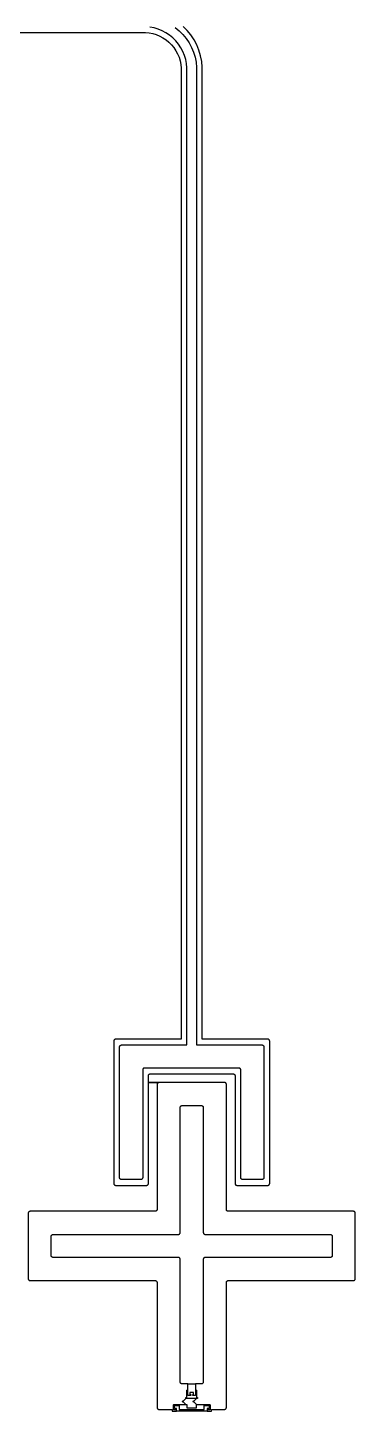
# Model space of a CAD drawing. Extents: x 200 to 9800, y 200 to 9800.
# Drawn here: x 2479 to 2820, y 3528 to 4967 of the extents above; entities that cross this region are included whole.
import ezdxf

# ---------------------------------------------------------------- set-up
doc = ezdxf.new("R2010")
doc.units = 0
doc.layers.add('L136D1', color=1, linetype='CONTINUOUS')
doc.layers.add('L1D0', color=2, linetype='CONTINUOUS')

msp = doc.modelspace()

# ---------------------------------------------------------------- linework, layer by layer
at = {"layer": 'L136D1'}
msp.add_lwpolyline([(2633.5, 3528), (2633.5, 3529.5), (2630.975, 3529.5), (2630.927, 3529.505), (2630.878, 3529.514), (2630.831, 3529.529), (2630.786, 3529.547), (2630.743, 3529.571), (2630.702, 3529.598), (2630.664, 3529.629), (2630.629, 3529.664), (2630.598, 3529.702), (2630.571, 3529.743), (2630.547, 3529.786), (2630.529, 3529.831), (2630.514, 3529.878), (2630.505, 3529.927), (2630.5, 3529.975), (2630.5, 3534.525), (2630.505, 3534.573), (2630.514, 3534.622), (2630.529, 3534.669), (2630.547, 3534.714), (2630.571, 3534.757), (2630.598, 3534.798), (2630.629, 3534.836), (2630.664, 3534.871), (2630.702, 3534.902), (2630.743, 3534.929), (2630.786, 3534.953), (2630.831, 3534.971), (2630.878, 3534.986), (2630.927, 3534.995), (2630.975, 3535), (2643.485, 3535), (2640.25, 3538.236), (2639.543, 3537.529), (2639.529, 3537.543), (2640.236, 3538.25), (2639.529, 3538.957), (2639.543, 3538.971), (2640.25, 3538.264), (2643.485, 3541.5), (2643.515, 3541.5), (2640.264, 3538.25), (2643.515, 3535), (2644.025, 3535), (2644.073, 3534.995), (2644.122, 3534.986), (2644.169, 3534.971), (2644.214, 3534.953), (2644.257, 3534.929), (2644.298, 3534.902), (2644.336, 3534.871), (2644.371, 3534.836), (2644.402, 3534.798), (2644.429, 3534.757), (2644.453, 3534.714), (2644.471, 3534.669), (2644.486, 3534.622), (2644.495, 3534.573), (2644.5, 3534.525), (2644.5, 3531.975), (2644.505, 3531.927), (2644.514, 3531.878), (2644.529, 3531.831), (2644.547, 3531.786), (2644.571, 3531.743), (2644.598, 3531.702), (2644.629, 3531.664), (2644.664, 3531.629), (2644.702, 3531.598), (2644.743, 3531.571), (2644.786, 3531.547), (2644.831, 3531.529), (2644.878, 3531.514), (2644.927, 3531.505), (2644.975, 3531.5), (2654.025, 3531.5), (2654.073, 3531.505), (2654.122, 3531.514), (2654.169, 3531.529), (2654.214, 3531.547), (2654.257, 3531.571), (2654.298, 3531.598), (2654.336, 3531.629), (2654.371, 3531.664), (2654.402, 3531.702), (2654.429, 3531.743), (2654.453, 3531.786), (2654.471, 3531.831), (2654.486, 3531.878), (2654.495, 3531.927), (2654.5, 3531.975), (2654.5, 3534.525), (2654.505, 3534.573), (2654.514, 3534.622), (2654.529, 3534.669), (2654.547, 3534.714), (2654.571, 3534.757), (2654.598, 3534.798), (2654.629, 3534.836), (2654.639, 3534.846), (2651.25, 3538.236), (2650.543, 3537.529), (2650.529, 3537.543), (2651.236, 3538.25), (2650.529, 3538.957), (2650.543, 3538.971), (2651.25, 3538.264), (2654.485, 3541.5), (2643.485, 3541.5), (2643.5, 3541.515), (2643.5, 3542.5), (2644.5, 3542.5), (2644.5, 3549.725), (2644.505, 3549.773), (2644.514, 3549.822), (2644.529, 3549.869), (2644.547, 3549.914), (2644.571, 3549.957), (2644.598, 3549.998), (2644.629, 3550.036), (2644.664, 3550.071), (2644.702, 3550.102), (2644.743, 3550.129), (2644.786, 3550.153), (2644.831, 3550.171), (2644.878, 3550.186), (2644.927, 3550.195), (2644.975, 3550.2), (2645.5, 3550.2), (2645.5, 3556.5), (2653.5, 3556.5), (2653.5, 3550.2), (2654.025, 3550.2), (2654.073, 3550.195), (2654.122, 3550.186), (2654.169, 3550.171), (2654.214, 3550.153), (2654.257, 3550.129), (2654.298, 3550.102), (2654.336, 3550.071), (2654.371, 3550.036), (2654.402, 3549.998), (2654.429, 3549.957), (2654.453, 3549.914), (2654.471, 3549.869), (2654.486, 3549.822), (2654.495, 3549.773), (2654.5, 3549.725), (2654.5, 3542.5), (2655.5, 3542.5), (2655.5, 3541.5), (2654.515, 3541.5), (2651.264, 3538.25), (2654.654, 3534.861), (2654.664, 3534.871), (2654.702, 3534.902), (2654.743, 3534.929), (2654.786, 3534.953), (2654.831, 3534.971), (2654.878, 3534.986), (2654.927, 3534.995), (2654.975, 3535), (2668.025, 3535), (2668.073, 3534.995), (2668.122, 3534.986), (2668.169, 3534.971), (2668.214, 3534.953), (2668.257, 3534.929), (2668.298, 3534.902), (2668.336, 3534.871), (2668.371, 3534.836), (2668.402, 3534.798), (2668.429, 3534.757), (2668.453, 3534.714), (2668.471, 3534.669), (2668.486, 3534.622), (2668.495, 3534.573), (2668.5, 3534.525), (2668.5, 3529.975), (2668.495, 3529.927), (2668.486, 3529.878), (2668.471, 3529.831), (2668.453, 3529.786), (2668.429, 3529.743), (2668.402, 3529.702), (2668.371, 3529.664), (2668.336, 3529.629), (2668.298, 3529.598), (2668.257, 3529.571), (2668.214, 3529.547), (2668.169, 3529.529), (2668.122, 3529.514), (2668.073, 3529.505), (2668.025, 3529.5), (2665.5, 3529.5), (2665.5, 3528)], close=True, dxfattribs=at)
at = {"layer": 'L1D0'}
for points in [[(2197.584, 4962), (2601.416, 4962), (2605.229, 4961.624), (2608.988, 4960.877), (2612.655, 4959.765), (2616.195, 4958.298), (2619.574, 4956.492), (2622.76, 4954.363), (2625.722, 4951.932), (2628.432, 4949.222), (2630.863, 4946.26), (2632.992, 4943.074), (2634.798, 4939.695), (2636.265, 4936.155), (2637.377, 4932.488), (2638.124, 4928.729), (2638.5, 4924.916), (2638.5, 3915), (2570.402, 3915), (2570.206, 3914.981), (2570.013, 3914.942), (2569.825, 3914.885), (2569.644, 3914.81), (2569.471, 3914.718), (2569.307, 3914.608), (2569.155, 3914.484), (2569.016, 3914.345), (2568.892, 3914.193), (2568.782, 3914.029), (2568.69, 3913.856), (2568.615, 3913.675), (2568.558, 3913.487), (2568.519, 3913.294), (2568.5, 3913.098), (2568.5, 3764.902), (2568.519, 3764.706), (2568.558, 3764.513), (2568.615, 3764.325), (2568.69, 3764.144), (2568.782, 3763.971), (2568.892, 3763.807), (2569.016, 3763.655), (2569.155, 3763.516), (2569.307, 3763.392), (2569.471, 3763.282), (2569.644, 3763.19), (2569.825, 3763.115), (2570.013, 3763.058), (2570.206, 3763.019), (2570.402, 3763), (2602.598, 3763), (2602.794, 3763.019), (2602.987, 3763.058), (2603.175, 3763.115), (2603.356, 3763.19), (2603.529, 3763.282), (2603.693, 3763.392), (2603.845, 3763.516), (2603.984, 3763.655), (2604.108, 3763.807), (2604.218, 3763.971), (2604.31, 3764.144), (2604.385, 3764.325), (2604.442, 3764.513), (2604.481, 3764.706), (2604.5, 3764.902), (2604.5, 3870), (2615.402, 3870), (2615.206, 3869.981), (2615.013, 3869.942), (2614.825, 3869.885), (2614.644, 3869.81), (2614.471, 3869.718), (2614.307, 3869.608), (2614.155, 3869.484), (2614.016, 3869.345), (2613.892, 3869.193), (2613.782, 3869.029), (2613.69, 3868.856), (2613.615, 3868.675), (2613.558, 3868.487), (2613.519, 3868.294), (2613.5, 3868.098), (2613.5, 3737.902), (2613.481, 3737.706), (2613.442, 3737.513), (2613.385, 3737.325), (2613.31, 3737.144), (2613.218, 3736.971), (2613.108, 3736.807), (2612.984, 3736.655), (2612.845, 3736.516), (2612.693, 3736.392), (2612.529, 3736.282), (2612.356, 3736.19), (2612.175, 3736.115), (2611.987, 3736.058), (2611.794, 3736.019), (2611.598, 3736), (2481.402, 3736), (2481.206, 3735.981), (2481.013, 3735.942), (2480.825, 3735.885), (2480.644, 3735.81), (2480.471, 3735.718), (2480.307, 3735.608), (2480.155, 3735.484), (2480.016, 3735.345), (2479.892, 3735.193), (2479.782, 3735.029), (2479.69, 3734.856), (2479.615, 3734.675), (2479.558, 3734.487), (2479.519, 3734.294), (2479.5, 3734.098), (2479.5, 3665.902), (2479.519, 3665.706), (2479.558, 3665.513), (2479.615, 3665.325), (2479.69, 3665.144), (2479.782, 3664.971), (2479.892, 3664.807), (2480.016, 3664.655), (2480.155, 3664.516), (2480.307, 3664.392), (2480.471, 3664.282), (2480.644, 3664.19), (2480.825, 3664.115), (2481.013, 3664.058), (2481.206, 3664.019), (2481.402, 3664), (2611.598, 3664), (2611.794, 3663.981), (2611.987, 3663.942), (2612.175, 3663.885), (2612.356, 3663.81), (2612.529, 3663.718), (2612.693, 3663.608), (2612.845, 3663.484), (2612.984, 3663.345), (2613.108, 3663.193), (2613.218, 3663.029), (2613.31, 3662.856), (2613.385, 3662.675), (2613.442, 3662.487), (2613.481, 3662.294), (2613.5, 3662.098), (2613.5, 3531.902), (2613.519, 3531.706), (2613.558, 3531.513), (2613.615, 3531.325), (2613.69, 3531.144), (2613.782, 3530.971), (2613.892, 3530.807), (2614.016, 3530.655), (2614.155, 3530.516), (2614.307, 3530.392), (2614.471, 3530.282), (2614.644, 3530.19), (2614.825, 3530.115), (2615.013, 3530.058), (2615.206, 3530.019), (2615.402, 3530), (2629, 3530), (2629, 3528), (2633.5, 3528), (2633.5, 3531), (2631.5, 3531), (2631.5, 3534), (2636.5, 3534), (2636.5, 3530), (2662.5, 3530), (2662.5, 3534), (2667.5, 3534), (2667.5, 3531), (2665.5, 3531), (2665.5, 3528), (2670, 3528), (2670, 3530), (2683.598, 3530), (2683.794, 3530.019), (2683.987, 3530.058), (2684.175, 3530.115), (2684.356, 3530.19), (2684.529, 3530.282), (2684.693, 3530.392), (2684.845, 3530.516), (2684.984, 3530.655), (2685.108, 3530.807), (2685.218, 3530.971), (2685.31, 3531.144), (2685.385, 3531.325), (2685.442, 3531.513), (2685.481, 3531.706), (2685.5, 3531.902), (2685.5, 3662.098), (2685.519, 3662.294), (2685.558, 3662.487), (2685.615, 3662.675), (2685.69, 3662.856), (2685.782, 3663.029), (2685.892, 3663.193), (2686.016, 3663.345), (2686.155, 3663.484), (2686.307, 3663.608), (2686.471, 3663.718), (2686.644, 3663.81), (2686.825, 3663.885), (2687.013, 3663.942), (2687.206, 3663.981), (2687.402, 3664), (2817.598, 3664), (2817.794, 3664.019), (2817.987, 3664.058), (2818.175, 3664.115), (2818.356, 3664.19), (2818.529, 3664.282), (2818.693, 3664.392), (2818.845, 3664.516), (2818.984, 3664.655), (2819.108, 3664.807), (2819.218, 3664.971), (2819.31, 3665.144), (2819.385, 3665.325), (2819.442, 3665.513), (2819.481, 3665.706), (2819.5, 3665.902), (2819.5, 3734.098), (2819.481, 3734.294), (2819.442, 3734.487), (2819.385, 3734.675), (2819.31, 3734.856), (2819.218, 3735.029), (2819.108, 3735.193), (2818.984, 3735.345), (2818.845, 3735.484), (2818.693, 3735.608), (2818.529, 3735.718), (2818.356, 3735.81), (2818.175, 3735.885), (2817.987, 3735.942), (2817.794, 3735.981), (2817.598, 3736), (2687.402, 3736), (2687.206, 3736.019), (2687.013, 3736.058), (2686.825, 3736.115), (2686.644, 3736.19), (2686.471, 3736.282), (2686.307, 3736.392), (2686.155, 3736.516), (2686.016, 3736.655), (2685.892, 3736.807), (2685.782, 3736.971), (2685.69, 3737.144), (2685.615, 3737.325), (2685.558, 3737.513), (2685.519, 3737.706), (2685.5, 3737.902), (2685.5, 3868.098), (2685.481, 3868.294), (2685.442, 3868.487), (2685.385, 3868.675), (2685.31, 3868.856), (2685.218, 3869.029), (2685.108, 3869.193), (2684.984, 3869.345), (2684.845, 3869.484), (2684.693, 3869.608), (2684.529, 3869.718), (2684.356, 3869.81), (2684.175, 3869.885), (2683.987, 3869.942), (2683.794, 3869.981), (2683.598, 3870), (2604.5, 3870), (2604.5, 3877.098), (2604.519, 3877.294), (2604.558, 3877.487), (2604.615, 3877.675), (2604.69, 3877.856), (2604.782, 3878.029), (2604.892, 3878.193), (2605.016, 3878.345), (2605.155, 3878.484), (2605.307, 3878.608), (2605.471, 3878.718), (2605.644, 3878.81), (2605.825, 3878.885), (2606.013, 3878.942), (2606.206, 3878.981), (2606.402, 3879), (2692.598, 3879), (2692.794, 3878.981), (2692.987, 3878.942), (2693.175, 3878.885), (2693.356, 3878.81), (2693.529, 3878.718), (2693.693, 3878.608), (2693.845, 3878.484), (2693.984, 3878.345), (2694.108, 3878.193), (2694.218, 3878.029), (2694.31, 3877.856), (2694.385, 3877.675), (2694.442, 3877.487), (2694.481, 3877.294), (2694.5, 3877.098), (2694.5, 3764.902), (2694.519, 3764.706), (2694.558, 3764.513), (2694.615, 3764.325), (2694.69, 3764.144), (2694.782, 3763.971), (2694.892, 3763.807), (2695.016, 3763.655), (2695.155, 3763.516), (2695.307, 3763.392), (2695.471, 3763.282), (2695.644, 3763.19), (2695.825, 3763.115), (2696.013, 3763.058), (2696.206, 3763.019), (2696.402, 3763), (2728.598, 3763), (2728.794, 3763.019), (2728.987, 3763.058), (2729.175, 3763.115), (2729.356, 3763.19), (2729.529, 3763.282), (2729.693, 3763.392), (2729.845, 3763.516), (2729.984, 3763.655), (2730.108, 3763.807), (2730.218, 3763.971), (2730.31, 3764.144), (2730.385, 3764.325), (2730.442, 3764.513), (2730.481, 3764.706), (2730.5, 3764.902), (2730.5, 3913.098), (2730.481, 3913.294), (2730.442, 3913.487), (2730.385, 3913.675), (2730.31, 3913.856), (2730.218, 3914.029), (2730.108, 3914.193), (2729.984, 3914.345), (2729.845, 3914.484), (2729.693, 3914.608), (2729.529, 3914.718), (2729.356, 3914.81), (2729.175, 3914.885), (2728.987, 3914.942), (2728.794, 3914.981), (2728.598, 3915), (2660.5, 3915), (2660.5, 4925.997), (2659.913, 4931.961), (2658.743, 4937.84), (2657.003, 4943.575), (2654.71, 4949.112), (2651.885, 4954.398), (2648.555, 4959.381), (2644.753, 4964.015), (2640.515, 4968.253)], [(2632.303, 4967.23), (2636.48, 4963.801), (2640.301, 4959.98), (2643.73, 4955.803), (2646.732, 4951.31), (2649.279, 4946.544), (2651.347, 4941.551), (2652.916, 4936.38), (2653.97, 4931.08), (2654.5, 4925.702), (2654.5, 3909), (2722.598, 3909), (2722.794, 3908.981), (2722.987, 3908.942), (2723.175, 3908.885), (2723.356, 3908.81), (2723.529, 3908.718), (2723.693, 3908.608), (2723.845, 3908.484), (2723.984, 3908.345), (2724.108, 3908.193), (2724.218, 3908.029), (2724.31, 3907.856), (2724.385, 3907.675), (2724.442, 3907.487), (2724.481, 3907.294), (2724.5, 3907.098), (2724.5, 3770.902), (2724.481, 3770.706), (2724.442, 3770.513), (2724.385, 3770.325), (2724.31, 3770.144), (2724.218, 3769.971), (2724.108, 3769.807), (2723.984, 3769.655), (2723.845, 3769.516), (2723.693, 3769.392), (2723.529, 3769.282), (2723.356, 3769.19), (2723.175, 3769.115), (2722.987, 3769.058), (2722.794, 3769.019), (2722.598, 3769), (2702.402, 3769), (2702.206, 3769.019), (2702.013, 3769.058), (2701.825, 3769.115), (2701.644, 3769.19), (2701.471, 3769.282), (2701.307, 3769.392), (2701.155, 3769.516), (2701.016, 3769.655), (2700.892, 3769.807), (2700.782, 3769.971), (2700.69, 3770.144), (2700.615, 3770.325), (2700.558, 3770.513), (2700.519, 3770.706), (2700.5, 3770.902), (2700.5, 3883.098), (2700.481, 3883.294), (2700.442, 3883.487), (2700.385, 3883.675), (2700.31, 3883.856), (2700.218, 3884.029), (2700.108, 3884.193), (2699.984, 3884.345), (2699.845, 3884.484), (2699.693, 3884.608), (2699.529, 3884.718), (2699.356, 3884.81), (2699.175, 3884.885), (2698.987, 3884.942), (2698.794, 3884.981), (2698.598, 3885), (2600.402, 3885), (2600.206, 3884.981), (2600.013, 3884.942), (2599.825, 3884.885), (2599.644, 3884.81), (2599.471, 3884.718), (2599.307, 3884.608), (2599.155, 3884.484), (2599.016, 3884.345), (2598.892, 3884.193), (2598.782, 3884.029), (2598.69, 3883.856), (2598.615, 3883.675), (2598.558, 3883.487), (2598.519, 3883.294), (2598.5, 3883.098), (2598.5, 3770.902), (2598.481, 3770.706), (2598.442, 3770.513), (2598.385, 3770.325), (2598.31, 3770.144), (2598.218, 3769.971), (2598.108, 3769.807), (2597.984, 3769.655), (2597.845, 3769.516), (2597.693, 3769.392), (2597.529, 3769.282), (2597.356, 3769.19), (2597.175, 3769.115), (2596.987, 3769.058), (2596.794, 3769.019), (2596.598, 3769), (2576.402, 3769), (2576.206, 3769.019), (2576.013, 3769.058), (2575.825, 3769.115), (2575.644, 3769.19), (2575.471, 3769.282), (2575.307, 3769.392), (2575.155, 3769.516), (2575.016, 3769.655), (2574.892, 3769.807), (2574.782, 3769.971), (2574.69, 3770.144), (2574.615, 3770.325), (2574.558, 3770.513), (2574.519, 3770.706), (2574.5, 3770.902), (2574.5, 3907.098), (2574.519, 3907.294), (2574.558, 3907.487), (2574.615, 3907.675), (2574.69, 3907.856), (2574.782, 3908.029), (2574.892, 3908.193), (2575.016, 3908.345), (2575.155, 3908.484), (2575.307, 3908.608), (2575.471, 3908.718), (2575.644, 3908.81), (2575.825, 3908.885), (2576.013, 3908.942), (2576.206, 3908.981), (2576.402, 3909), (2644.5, 3909), (2644.5, 4925.211), (2644.067, 4929.611), (2643.204, 4933.947), (2641.921, 4938.178), (2640.229, 4942.263), (2638.144, 4946.163), (2635.688, 4949.839), (2632.883, 4953.257), (2629.757, 4956.383), (2626.339, 4959.188), (2622.663, 4961.644), (2618.763, 4963.729), (2614.678, 4965.421), (2610.447, 4966.704), (2606.111, 4967.567)]]:
    msp.add_lwpolyline(points, dxfattribs=at)
msp.add_lwpolyline([(2645.5, 3544.5), (2645.5, 3556.5), (2639.402, 3556.5), (2639.206, 3556.519), (2639.013, 3556.558), (2638.825, 3556.615), (2638.644, 3556.69), (2638.471, 3556.782), (2638.307, 3556.892), (2638.155, 3557.016), (2638.016, 3557.155), (2637.892, 3557.307), (2637.782, 3557.471), (2637.69, 3557.644), (2637.615, 3557.825), (2637.558, 3558.013), (2637.519, 3558.206), (2637.5, 3558.402), (2637.5, 3686.098), (2637.481, 3686.294), (2637.442, 3686.487), (2637.385, 3686.675), (2637.31, 3686.856), (2637.218, 3687.029), (2637.108, 3687.193), (2636.984, 3687.345), (2636.845, 3687.484), (2636.693, 3687.608), (2636.529, 3687.718), (2636.356, 3687.81), (2636.175, 3687.885), (2635.987, 3687.942), (2635.794, 3687.981), (2635.598, 3688), (2505.402, 3688), (2505.206, 3688.019), (2505.013, 3688.058), (2504.825, 3688.115), (2504.644, 3688.19), (2504.471, 3688.282), (2504.307, 3688.392), (2504.155, 3688.516), (2504.016, 3688.655), (2503.892, 3688.807), (2503.782, 3688.971), (2503.69, 3689.144), (2503.615, 3689.325), (2503.558, 3689.513), (2503.519, 3689.706), (2503.5, 3689.902), (2503.5, 3710.098), (2503.519, 3710.294), (2503.558, 3710.487), (2503.615, 3710.675), (2503.69, 3710.856), (2503.782, 3711.029), (2503.892, 3711.193), (2504.016, 3711.345), (2504.155, 3711.484), (2504.307, 3711.608), (2504.471, 3711.718), (2504.644, 3711.81), (2504.825, 3711.885), (2505.013, 3711.942), (2505.206, 3711.981), (2505.402, 3712), (2635.598, 3712), (2635.794, 3712.019), (2635.987, 3712.058), (2636.175, 3712.115), (2636.356, 3712.19), (2636.529, 3712.282), (2636.693, 3712.392), (2636.845, 3712.516), (2636.984, 3712.655), (2637.108, 3712.807), (2637.218, 3712.971), (2637.31, 3713.144), (2637.385, 3713.325), (2637.442, 3713.513), (2637.481, 3713.706), (2637.5, 3713.902), (2637.5, 3844.098), (2637.519, 3844.294), (2637.558, 3844.487), (2637.615, 3844.675), (2637.69, 3844.856), (2637.782, 3845.029), (2637.892, 3845.193), (2638.016, 3845.345), (2638.155, 3845.484), (2638.307, 3845.608), (2638.471, 3845.718), (2638.644, 3845.81), (2638.825, 3845.885), (2639.013, 3845.942), (2639.206, 3845.981), (2639.402, 3846), (2659.598, 3846), (2659.794, 3845.981), (2659.987, 3845.942), (2660.175, 3845.885), (2660.356, 3845.81), (2660.529, 3845.718), (2660.693, 3845.608), (2660.845, 3845.484), (2660.984, 3845.345), (2661.108, 3845.193), (2661.218, 3845.029), (2661.31, 3844.856), (2661.385, 3844.675), (2661.442, 3844.487), (2661.481, 3844.294), (2661.5, 3844.098), (2661.5, 3713.902), (2661.519, 3713.706), (2661.558, 3713.513), (2661.615, 3713.325), (2661.69, 3713.144), (2661.782, 3712.971), (2661.892, 3712.807), (2662.016, 3712.655), (2662.155, 3712.516), (2662.307, 3712.392), (2662.471, 3712.282), (2662.644, 3712.19), (2662.825, 3712.115), (2663.013, 3712.058), (2663.206, 3712.019), (2663.402, 3712), (2793.598, 3712), (2793.794, 3711.981), (2793.987, 3711.942), (2794.175, 3711.885), (2794.356, 3711.81), (2794.529, 3711.718), (2794.693, 3711.608), (2794.845, 3711.484), (2794.984, 3711.345), (2795.108, 3711.193), (2795.218, 3711.029), (2795.31, 3710.856), (2795.385, 3710.675), (2795.442, 3710.487), (2795.481, 3710.294), (2795.5, 3710.098), (2795.5, 3689.902), (2795.481, 3689.706), (2795.442, 3689.513), (2795.385, 3689.325), (2795.31, 3689.144), (2795.218, 3688.971), (2795.108, 3688.807), (2794.984, 3688.655), (2794.845, 3688.516), (2794.693, 3688.392), (2794.529, 3688.282), (2794.356, 3688.19), (2794.175, 3688.115), (2793.987, 3688.058), (2793.794, 3688.019), (2793.598, 3688), (2663.402, 3688), (2663.206, 3687.981), (2663.013, 3687.942), (2662.825, 3687.885), (2662.644, 3687.81), (2662.471, 3687.718), (2662.307, 3687.608), (2662.155, 3687.484), (2662.016, 3687.345), (2661.892, 3687.193), (2661.782, 3687.029), (2661.69, 3686.856), (2661.615, 3686.675), (2661.558, 3686.487), (2661.519, 3686.294), (2661.5, 3686.098), (2661.5, 3558.402), (2661.481, 3558.206), (2661.442, 3558.013), (2661.385, 3557.825), (2661.31, 3557.644), (2661.218, 3557.471), (2661.108, 3557.307), (2660.984, 3557.155), (2660.845, 3557.016), (2660.693, 3556.892), (2660.529, 3556.782), (2660.356, 3556.69), (2660.175, 3556.615), (2659.987, 3556.558), (2659.794, 3556.519), (2659.598, 3556.5), (2653.5, 3556.5), (2653.5, 3544.5), (2650.5, 3544.5), (2650.5, 3545.5), (2651.5, 3545.5), (2651.5, 3547.5), (2647.5, 3547.5), (2647.5, 3545.5), (2648.5, 3545.5), (2648.5, 3544.5)], close=True, dxfattribs=at)

doc.saveas('drawing.dxf')
